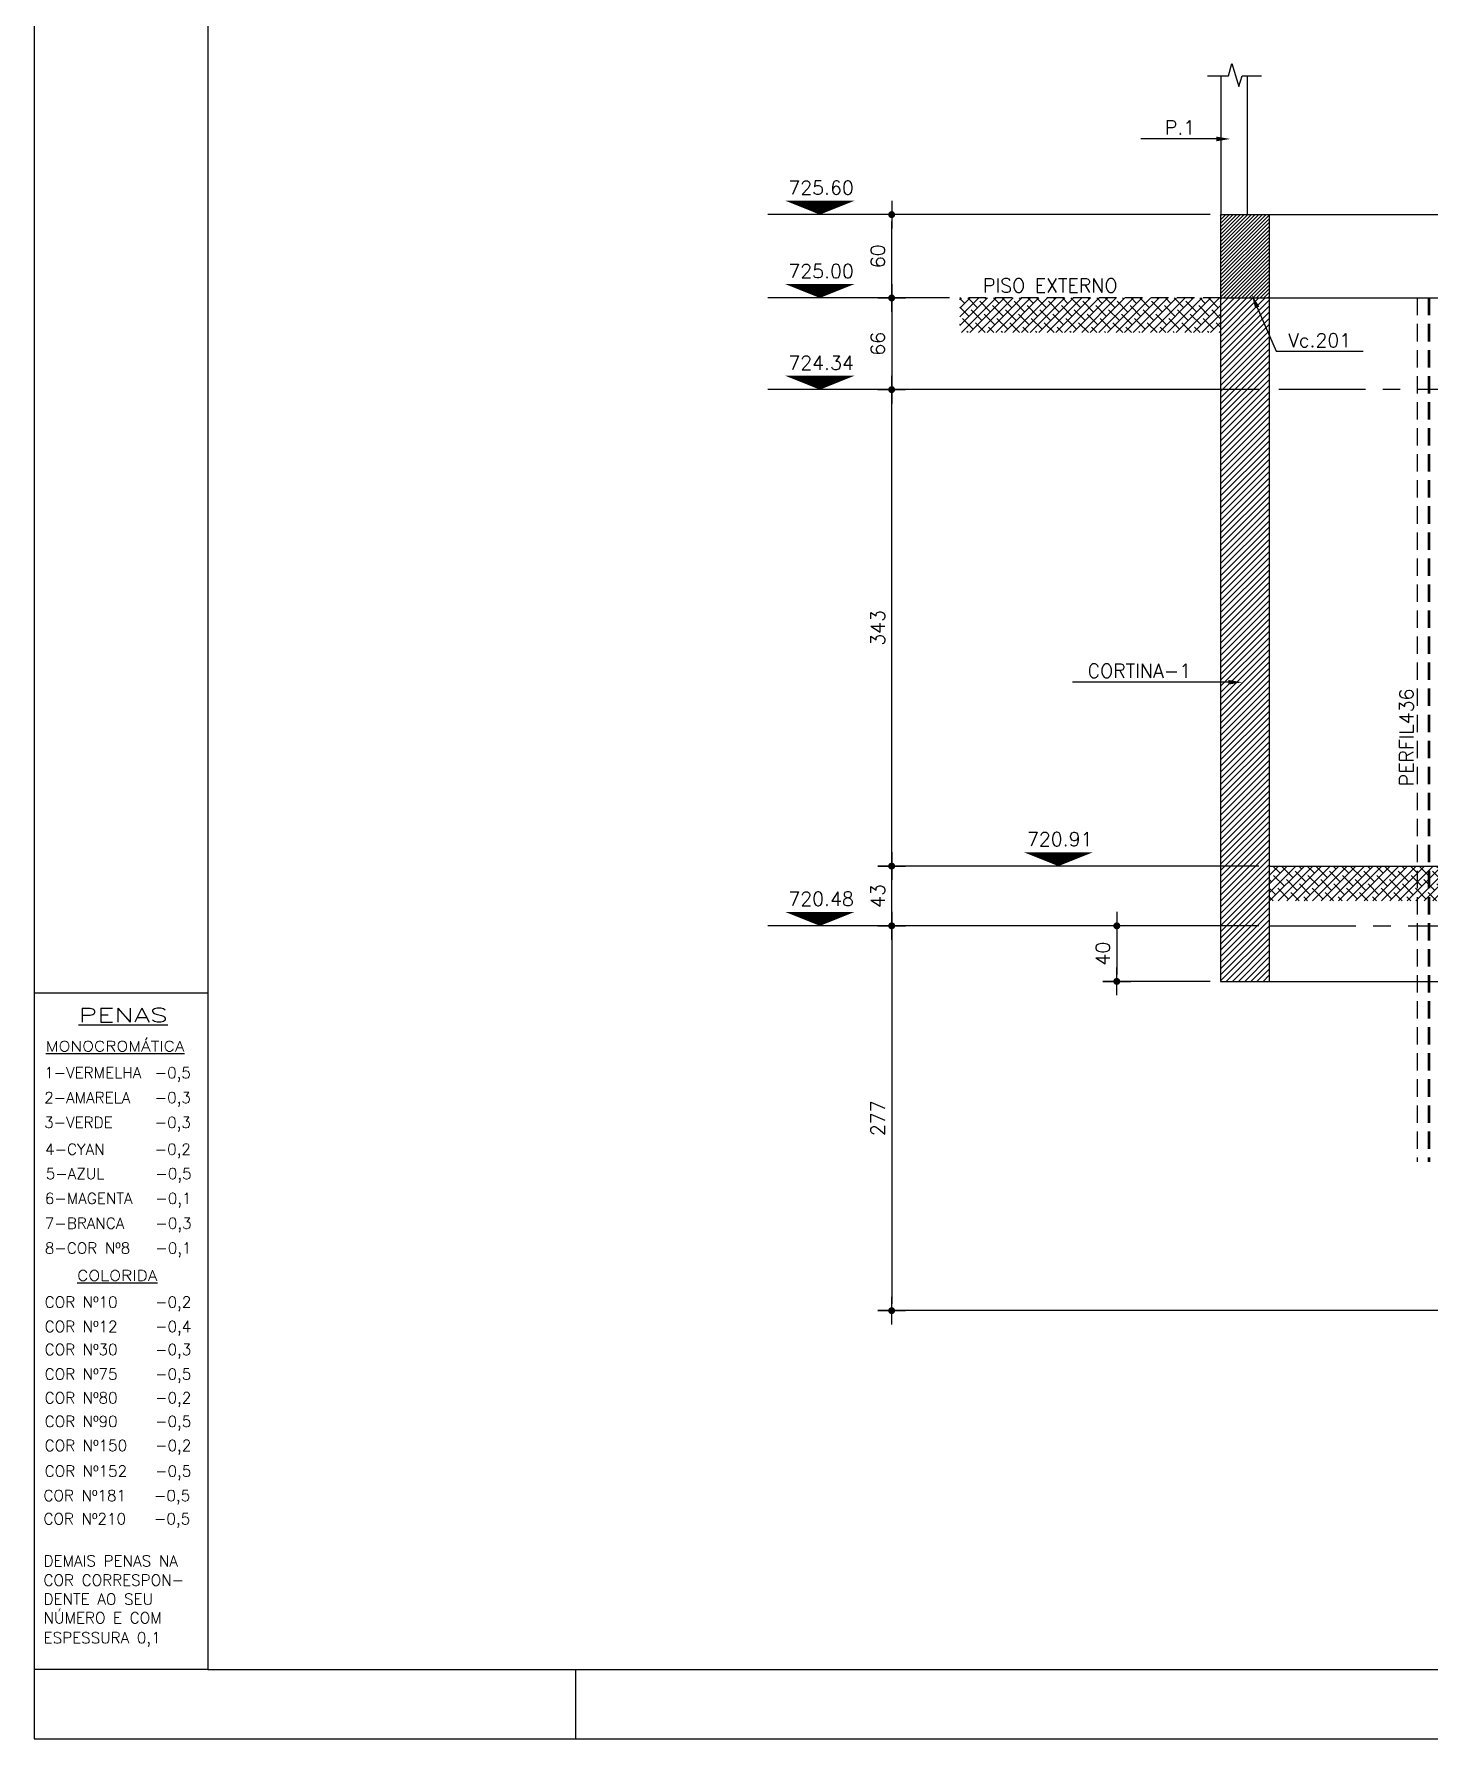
# Model space of a CAD drawing. Header units: inches. Extents: x 0 to 5940, y 0 to 4205.
# Drawn here: x 0 to 1005, y 0 to 1227 of the extents above; entities that cross this region are included whole.
import ezdxf
from ezdxf.enums import TextEntityAlignment as Align

# ---------------------------------------------------------------- set-up
doc = ezdxf.new("R2010")
doc.units = ezdxf.units.IN
doc.header["$LTSCALE"] = 50
doc.header["$MEASUREMENT"] = 0
doc.linetypes.add('CENTER', pattern=[2, 1.25, -0.25, 0.25, -0.25])
doc.linetypes.add('HIDDEN', pattern=[0.375, 0.25, -0.125])
for name, color, linetype in [('ATERRO', 253, 'Continuous'), ('COTA', 6, 'Continuous'), ('FOLHA', 7, 'Continuous'), ('NIVEL', 3, 'Continuous'), ('TEXTO', 3, 'Continuous'), ('TEXTO_PERFIL', 4, 'Continuous'), ('VISTAS', 2, 'Continuous')]:
    doc.layers.add(name, color=color, linetype=linetype)
doc.styles.add('060CL', font='simplex.shx', dxfattribs={"height": 11.25})
doc.styles.add('ROMANS', font='romans.shx')
doc.dimstyles.new('COTA_50', dxfattribs={"dimscale": 5, "dimtxt": 2, "dimasz": 1, "dimexe": 2, "dimexo": 1.5, "dimgap": 1, "dimtad": 1, "dimzin": 12, "dimdsep": 46, "dimtxsty": 'ROMANS', "dimblk1": 'COTA', "dimblk2": 'COTA', "dimsah": 1, "dimcen": -4, "dimdle": 1.5, "dimclrd": 6, "dimclre": 6, "dimclrt": 3, "dimadec": 0, "dimazin": 0, "dimtfac": 1, "dimtofl": 0, "dimtmove": 0, "dimatfit": 3, "dimldrblk": 'COTA', "dimfxl": 1, "dimtolj": 1, "dimtzin": 12, "dimarcsym": 0})

# ---------------------------------------------------------------- blocks, each defined once
blk = doc.blocks.new('COTA')
at = {"layer": 'COTA'}
for p, q in [((2, 0), (-2, 0)), ((0, -2), (0, 2))]:
    blk.add_line(p, q, dxfattribs=at)
at = {"layer": 'COTA', "const_width": 0.5}
blk.add_lwpolyline([(-0.25, 0, 1), (0.25, 0, 1)], format="xyb", close=True, dxfattribs=at)
blk = doc.blocks.new('*D48')
at = {"layer": 'COTA', "color": 6, "lineweight": -2, "transparency": 16777216}
for p, q in [((846.8, 1097.3), (607.5, 1097.3)), ((617.5, 1042.3), (617.5, 1092.3)), ((659.1, 1037.3), (607.5, 1037.3))]:
    blk.add_line(p, q, dxfattribs=at)
at = {"layer": 'Defpoints', "color": 0, "transparency": 16777216}
for p in [(617.5, 1097.3), (854.3, 1097.3), (666.6, 1037.3)]:
    blk.add_point(p, dxfattribs=at)
at = {"layer": 'COTA', "color": 6, "lineweight": -2, "transparency": 16777216, "xscale": 5, "yscale": 5, "zscale": 5}
for p, rotation in [((617.5, 1097.3), 90), ((617.5, 1037.3), 270)]:
    blk.add_blockref('COTA', p, dxfattribs=dict(at, rotation=rotation))
at = {"layer": 'COTA', "color": 3, "transparency": 16777216, "insert": (607.5, 1067.3), "char_height": 10, "attachment_point": 5, "rotation": 90, "style": 'ROMANS'}
blk.add_mtext('\\A1;60', dxfattribs=at)
blk = doc.blocks.new('*D49')
at = {"layer": 'COTA', "color": 6, "lineweight": -2, "transparency": 16777216}
for p, q in [((651.6, 1037.3), (607.5, 1037.3)), ((617.5, 1032.3), (617.5, 976.3)), ((881.8, 971.3), (607.5, 971.3))]:
    blk.add_line(p, q, dxfattribs=at)
at = {"layer": 'Defpoints', "color": 0, "transparency": 16777216}
for p in [(659.1, 1037.3), (617.5, 971.3), (889.3, 971.3)]:
    blk.add_point(p, dxfattribs=at)
at = {"layer": 'COTA', "color": 6, "lineweight": -2, "transparency": 16777216, "xscale": 5, "yscale": 5, "zscale": 5}
for p, rotation in [((617.5, 1037.3), 90), ((617.5, 971.3), 270)]:
    blk.add_blockref('COTA', p, dxfattribs=dict(at, rotation=rotation))
at = {"layer": 'COTA', "color": 3, "transparency": 16777216, "insert": (607.5, 1004.3), "char_height": 10, "attachment_point": 5, "rotation": 90, "style": 'ROMANS'}
blk.add_mtext('\\A1;66', dxfattribs=at)
blk = doc.blocks.new('*D127')
at = {"layer": 'COTA', "color": 6, "lineweight": -2, "transparency": 16777216}
for p, q in [((881.8, 628.3), (607.5, 628.3)), ((617.5, 590.3), (617.5, 623.3)), ((881.8, 585.3), (607.5, 585.3))]:
    blk.add_line(p, q, dxfattribs=at)
at = {"layer": 'Defpoints', "color": 0, "transparency": 16777216}
for p in [(617.5, 628.3), (889.3, 628.3), (889.3, 585.3)]:
    blk.add_point(p, dxfattribs=at)
at = {"layer": 'COTA', "color": 6, "lineweight": -2, "transparency": 16777216, "xscale": 5, "yscale": 5, "zscale": 5}
for p, rotation in [((617.5, 628.3), 90), ((617.5, 585.3), 270)]:
    blk.add_blockref('COTA', p, dxfattribs=dict(at, rotation=rotation))
at = {"layer": 'COTA', "color": 3, "transparency": 16777216, "insert": (607.5, 606.8), "char_height": 10, "attachment_point": 5, "rotation": 90, "style": 'ROMANS'}
blk.add_mtext('\\A1;43', dxfattribs=at)
blk = doc.blocks.new('*D128')
at = {"layer": 'COTA', "color": 6, "lineweight": -2, "transparency": 16777216}
for p, q in [((881.8, 971.3), (607.5, 971.3)), ((617.5, 633.3), (617.5, 966.3)), ((881.8, 628.3), (607.5, 628.3))]:
    blk.add_line(p, q, dxfattribs=at)
at = {"layer": 'Defpoints', "color": 0, "transparency": 16777216}
for p in [(617.5, 971.3), (889.3, 971.3), (889.3, 628.3)]:
    blk.add_point(p, dxfattribs=at)
at = {"layer": 'COTA', "color": 6, "lineweight": -2, "transparency": 16777216, "xscale": 5, "yscale": 5, "zscale": 5}
for p, rotation in [((617.5, 971.3), 90), ((617.5, 628.3), 270)]:
    blk.add_blockref('COTA', p, dxfattribs=dict(at, rotation=rotation))
at = {"layer": 'COTA', "color": 3, "transparency": 16777216, "insert": (607.5, 799.8), "char_height": 10, "attachment_point": 5, "rotation": 90, "style": 'ROMANS'}
blk.add_mtext('\\A1;343', dxfattribs=at)
blk = doc.blocks.new('*D133')
at = {"layer": 'COTA', "color": 6, "lineweight": -2, "transparency": 16777216}
for p, q in [((881.8, 585.3), (607.5, 585.3)), ((617.5, 580.3), (617.5, 313.3)), ((1558.7, 308.3), (607.5, 308.3))]:
    blk.add_line(p, q, dxfattribs=at)
at = {"layer": 'Defpoints', "color": 0, "transparency": 16777216}
for p in [(889.3, 585.3), (617.5, 308.3), (1566.2, 308.3)]:
    blk.add_point(p, dxfattribs=at)
at = {"layer": 'COTA', "color": 6, "lineweight": -2, "transparency": 16777216, "xscale": 5, "yscale": 5, "zscale": 5}
for p, rotation in [((617.5, 585.3), 90), ((617.5, 308.3), 270)]:
    blk.add_blockref('COTA', p, dxfattribs=dict(at, rotation=rotation))
at = {"layer": 'COTA', "color": 3, "transparency": 16777216, "insert": (607.5, 446.8), "char_height": 10, "attachment_point": 5, "rotation": 90, "style": 'ROMANS'}
blk.add_mtext('\\A1;277', dxfattribs=at)
blk = doc.blocks.new('*D134')
at = {"layer": 'COTA', "color": 6, "lineweight": -2, "transparency": 16777216}
for p, q in [((802.8, 585.3), (769.6, 585.3)), ((779.6, 580.3), (779.6, 550.3)), ((846.8, 545.3), (769.6, 545.3))]:
    blk.add_line(p, q, dxfattribs=at)
at = {"layer": 'Defpoints', "color": 0, "transparency": 16777216}
for p in [(810.3, 585.3), (779.6, 545.3), (854.3, 545.3)]:
    blk.add_point(p, dxfattribs=at)
at = {"layer": 'COTA', "color": 6, "lineweight": -2, "transparency": 16777216, "xscale": 5, "yscale": 5, "zscale": 5}
for p, rotation in [((779.6, 585.3), 90), ((779.6, 545.3), 270)]:
    blk.add_blockref('COTA', p, dxfattribs=dict(at, rotation=rotation))
at = {"layer": 'COTA', "color": 3, "transparency": 16777216, "insert": (769.6, 565.3), "char_height": 10, "attachment_point": 5, "rotation": 90, "style": 'ROMANS'}
blk.add_mtext('\\A1;40', dxfattribs=at)

msp = doc.modelspace()

# ---------------------------------------------------------------- hatches: boundary and pattern name
at = {"layer": 'ATERRO'}
h = msp.add_hatch(dxfattribs=at)
h.set_pattern_fill('ANSI38', color=256, scale=35)
h.set_pattern_definition([(45, (-1891.392, 5203.4975), (-3.093592, 3.093592), []), (135, (-1891.392, 5203.4975), (-9.2807765, 3.093592), [10.9375, -6.5625])])
h.paths.add_polyline_path([(854.308, 1037.309), (666.619, 1037.309), (666.619, 1012.357), (854.308, 1012.357)])
h = msp.add_hatch(dxfattribs=at)
h.set_pattern_fill('ANSI38', color=256, scale=35)
h.set_pattern_definition([(45, (0, -51.227), (-3.093592, 3.093592), []), (135, (0, -51.227), (-9.280777, 3.093592), [10.9375, -6.5625])])
h.paths.add_polyline_path([(1381.208, 618.309), (1400.208, 618.309), (1400.208, 628.309), (889.308, 628.309), (889.308, 603.309), (1381.208, 603.309)])
at = {"layer": 'VISTAS'}
h = msp.add_hatch(dxfattribs=at)
h.set_pattern_fill('ANSI31', color=252, scale=15)
h.set_pattern_definition([(45, (-2437.6536, 4841.7864), (-1.3258252, 1.3258252), [])])
h.paths.add_polyline_path([(889.308, 1097.309), (854.308, 1097.309), (854.308, 1037.309), (889.308, 1037.309)])
h = msp.add_hatch(dxfattribs=at)
h.set_pattern_fill('ANSI31', color=253, scale=25)
h.set_pattern_definition([(45, (-2437.6536, 4841.7864), (-2.2097087, 2.2097087), [])])
h.paths.add_polyline_path([(889.308, 1037.309), (854.308, 1037.309), (854.308, 545.309), (889.308, 545.309)])

# ---------------------------------------------------------------- linework, layer by layer
at = {"layer": 'COTA'}
for p, q in [((607.502, 1097.309), (528.414, 1097.309)), ((607.502, 1037.309), (528.414, 1037.309)), ((607.502, 971.309), (528.414, 971.309)), ((607.502, 585.309), (528.414, 585.309))]:
    msp.add_line(p, q, dxfattribs=at)
at = {"layer": 'COTA', "linetype": 'CENTER'}
for p, q in [((1058.708, 971.309), (889.308, 971.309)), ((889.308, 585.309), (1058.708, 585.309))]:
    msp.add_line(p, q, dxfattribs=at)
at = {"layer": 'FOLHA', "color": 1}
for p, q in [((125, 4155), (125, 50)), ((125, 50), (5895, 50))]:
    msp.add_line(p, q, dxfattribs=at)
at = {"layer": 'FOLHA', "color": 8}
for p, q in [((125, 536.856), (0, 536.856)), ((125, 50), (0, 50))]:
    msp.add_line(p, q, dxfattribs=at)
at = {"layer": 'FOLHA'}
msp.add_line((390, 0), (390, 50), dxfattribs=at)
msp.add_lwpolyline([(0, 4205), (0, 0), (5940, 0), (5940, 4205)], close=True, dxfattribs=at)
at = {"layer": 'NIVEL', "color": 1}
for points in [[(565.805, 1097.309, 0, 50, 0), (565.805, 1107.309, 50, 50, 0)], [(565.805, 1037.309, 0, 50, 0), (565.805, 1047.309, 50, 50, 0)], [(565.805, 971.309, 0, 50, 0), (565.805, 981.309, 50, 50, 0)], [(737.594, 628.309, 0, 50, 0), (737.594, 638.309, 50, 50, 0)], [(565.805, 585.309, 0, 50, 0), (565.805, 595.309, 50, 50, 0)]]:
    msp.add_lwpolyline(points, format="xyseb", dxfattribs=at)
at = {"layer": 'TEXTO', "color": 8}
for p, q in [((851.381, 1151.769), (797.005, 1151.769)), ((880.76, 1030.422), (894.239, 998.999)), ((894.239, 998.999), (957.063, 998.999)), ((859.938, 760.621), (747.777, 760.621))]:
    msp.add_line(p, q, dxfattribs=at)
for points in [[(851.381, 1150.102), (851.381, 1153.436), (861.381, 1151.769)], [(882.291, 1031.079), (879.228, 1029.765), (876.817, 1039.612)], [(859.938, 758.955), (859.938, 762.288), (869.938, 760.621)]]:
    msp.add_solid(points, dxfattribs=at)
at = {"layer": 'VISTAS', "color": 8}
for p, q in [((860.028, 1197.309), (862.368, 1206.004)), ((862.368, 1206.004), (867.409, 1189.496)), ((844.808, 1197.309), (860.028, 1197.309)), ((867.409, 1189.496), (869.778, 1197.309)), ((869.778, 1197.309), (883.808, 1197.309))]:
    msp.add_line(p, q, dxfattribs=at)
at = {"layer": 'VISTAS'}
for p, q in [((854.808, 1097.309), (854.808, 1197.309)), ((873.808, 1097.309), (873.808, 1197.309)), ((889.308, 1097.309), (3577.708, 1097.309)), ((854.308, 1037.309), (854.308, 545.309)), ((889.308, 1037.309), (3577.708, 1037.309)), ((889.308, 1037.309), (889.308, 545.309)), ((889.308, 628.309), (1400.208, 628.309)), ((854.308, 545.309), (889.308, 545.309)), ((889.308, 545.309), (1058.708, 545.309))]:
    msp.add_line(p, q, dxfattribs=at)
at = {"layer": 'VISTAS', "color": 1}
for p, q in [((854.308, 1097.309), (889.308, 1097.309)), ((854.308, 1097.309), (854.308, 1037.309)), ((889.308, 1097.309), (889.308, 1037.309)), ((854.308, 1037.309), (889.308, 1037.309))]:
    msp.add_line(p, q, dxfattribs=at)
at = {"layer": 'VISTAS', "color": 1, "linetype": 'HIDDEN'}
msp.add_line((854.308, 1037.309), (666.619, 1037.309), dxfattribs=at)
at = {"layer": 'VISTAS', "color": 8, "linetype": 'HIDDEN'}
for p, q in [((995.953, 1037.309), (995.953, 415.467)), ((1003.808, 1037.309), (1003.808, 415.467)), ((1004.808, 1037.309), (1004.808, 415.467))]:
    msp.add_line(p, q, dxfattribs=at)

# ---------------------------------------------------------------- texts
at = {"layer": 'FOLHA', "color": 5, "style": 'ROMANS', "width": 1.5}
msp.add_text('%%UPENAS', height=10, dxfattribs=at).set_placement((32.009, 515.998))
at = {"layer": 'FOLHA', "color": 3, "style": 'ROMANS', "width": 1.2}
for s, p in [('%%UMONOCROMÁTICA', (8.412, 494.879)), ('%%UCOLORIDA', (30.992, 329.813))]:
    msp.add_text(s, height=7.5, dxfattribs=at).set_placement(p)
at = {"layer": 'FOLHA', "color": 4, "style": 'ROMANS'}
for s, p in [('1-VERMELHA', (7.306, 475.529)), ('-0,5', (86.858, 475.529)), ('2-AMARELA', (7.306, 457.668)), ('-0,3', (86.858, 457.668)), ('3-VERDE', (7.306, 439.807)), ('-0,3', (86.858, 439.807)), ('4-CYAN', (7.942, 420.457)), ('-0,2 ', (86.858, 420.457)), ('5-AZUL', (8.423, 402.926)), ('-0,5', (87.339, 402.926)), ('6-MAGENTA', (7.788, 385.065)), ('-0,1', (87.339, 385.065)), ('7-BRANCA', (7.788, 367.204)), ('-0,3', (87.339, 367.204)), ('8-COR Nº8', (7.788, 349.343)), ('-0,1', (87.339, 349.343)), ('COR Nº10', (7.608, 310.463)), ('-0,2', (87.16, 310.463)), ('COR Nº12', (7.608, 292.856)), ('-0,4', (87.16, 292.856)), ('COR Nº30', (7.608, 276.291)), ('-0,3', (87.16, 276.291)), ('COR Nº75', (7.608, 258.643)), ('-0,5', (87.16, 258.643)), ('COR Nº80', (7.608, 241.516)), ('-0,2', (87.16, 241.516)), ('COR Nº90', (7.608, 224.556)), ('-0,5', (87.16, 224.556)), ('COR Nº150', (7.608, 207.219)), ('-0,2', (87.16, 207.219)), ('COR Nº152', (7.608, 188.793)), ('-0,5', (87.16, 188.793)), ('COR Nº181', (6.816, 171.153)), ('-0,5', (86.368, 171.153)), ('COR Nº210', (6.816, 154.462)), ('-0,5', (86.368, 154.462)), ('DEMAIS PENAS NA', (6.816, 124.123)), ('COR CORRESPON-', (6.816, 110.296)), ('DENTE AO SEU ', (6.816, 96.639)), ('NÚMERO E COM', (6.816, 83.181)), ('ESPESSURA 0,1', (6.816, 68.853))]:
    msp.add_text(s, height=8, dxfattribs=at).set_placement(p)
at = {"layer": 'NIVEL', "color": 3, "style": 'ROMANS'}
for s, p in [('725.60', (566.693, 1111.662)), ('725.00', (566.693, 1051.662)), ('724.34', (566.693, 985.662)), ('720.91', (738.482, 642.662)), ('720.48', (566.693, 599.662))]:
    msp.add_text(s, height=10, dxfattribs=at).set_placement(p, align=Align.CENTER)
at = {"layer": 'TEXTO', "color": 3, "style": 'ROMANS'}
for s, p in [('P.1', (814.219, 1154.942)), ('PISO EXTERNO', (683.217, 1041.195)), ('Vc.201', (902.935, 1001.799)), ('CORTINA-1', (758.546, 763.795))]:
    msp.add_text(s, height=10, dxfattribs=at).set_placement(p)
at = {"layer": 'TEXTO_PERFIL', "color": 3, "style": '060CL'}
msp.add_text('PERFIL436', height=10, rotation=90, dxfattribs=at).set_placement((993.218, 685.816))

# ---------------------------------------------------------------- dimensions: what is measured, and where the dimension line sits
at = {"layer": 'COTA'}
for base, p1, p2, picture, middle in [((617.502, 1097.309), (666.619, 1037.309), (854.308, 1097.309), '*D48', (607.502, 1067.309)), ((617.502, 971.309), (659.119, 1037.309), (889.308, 971.309), '*D49', (607.502, 1004.309)), ((617.502, 971.309), (889.308, 628.309), (889.308, 971.309), '*D128', (607.502, 799.809)), ((617.502, 628.309), (889.308, 585.309), (889.308, 628.309), '*D127', (607.502, 606.809)), ((617.502, 308.309), (889.308, 585.309), (1566.208, 308.309), '*D133', (607.502, 446.809)), ((779.556, 545.309), (810.313, 585.309), (854.308, 545.309), '*D134', (769.556, 565.309))]:
    dim = msp.add_linear_dim(base=base, p1=p1, p2=p2, angle=90, dimstyle='COTA_50', dxfattribs=at)
    dim.commit()
    dim.dimension.update_dxf_attribs({"geometry": picture, "text_midpoint": middle})

doc.saveas('drawing.dxf')
